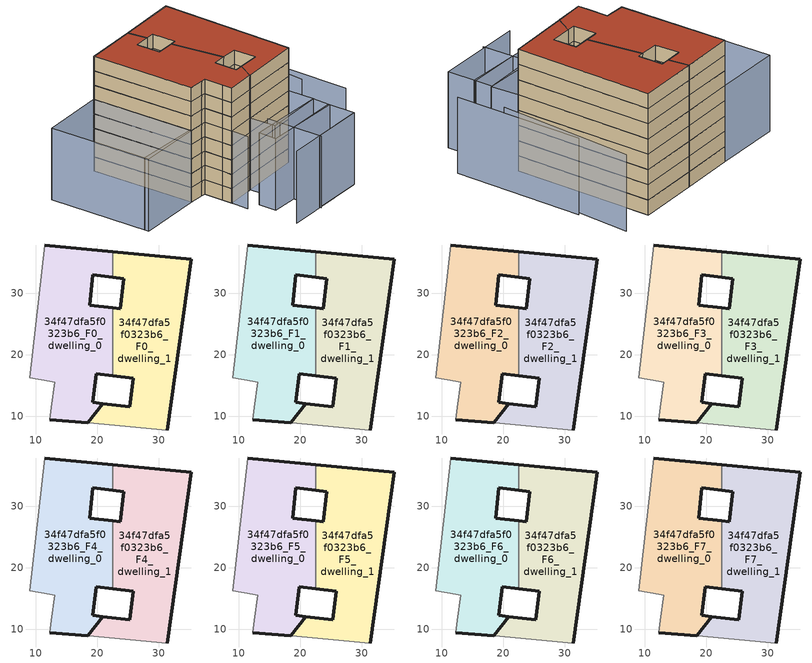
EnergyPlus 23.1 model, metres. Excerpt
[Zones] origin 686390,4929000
34f47dfa5f0323b6_F0_dwelling_0
 floor ground (EU_floor_Construction): 20.87,12.05 19.26,12.24 19.85,16.9 22.57,16.58 22.57,27.66 18.8,28.08 19.29,33 22.57,32.62 22.57,36.78 11.45,37.88 9.04,16.23 12.23,15.66 13.07,15.54 12.53,11.45 12.28,9.39 18.42,8.91 z0
 wall outside (EU_wall_Construction): 11.45,37.88 22.57,36.78 / 22.57,32.62 19.29,33 18.8,28.08 22.57,27.66 / 22.57,16.58 19.85,16.9 19.26,12.24 20.87,12.05 18.42,8.91 12.28,9.39 z0:3
 wall adiabatic (EU_wall_Construction): 12.28,9.39 12.53,11.45 13.07,15.54 12.23,15.66 9.04,16.23 11.45,37.88 z0:3
 wall to 34f47dfa5f0323b6_F0_dwelling_1 (EU_wall_Construction): 22.57,36.78 22.57,32.62 / 22.57,27.66 22.57,16.58 z0:3
34f47dfa5f0323b6_F0_dwelling_1
 floor ground (EU_floor_Construction): 31.42,7.73 35.29,35.53 22.57,36.78 22.57,32.62 24.35,32.41 23.78,27.53 22.57,27.66 22.57,16.58 25.85,16.2 25.31,11.51 20.87,12.05 18.42,8.91 18.54,8.9 z0
 wall outside (EU_wall_Construction): 22.57,27.66 23.78,27.53 24.35,32.41 22.57,32.62 / 22.57,36.78 35.29,35.53 31.42,7.73 / 18.42,8.91 20.87,12.05 25.31,11.51 25.85,16.2 22.57,16.58 z0:3
 wall adiabatic (EU_wall_Construction): 31.42,7.73 18.54,8.9 18.42,8.91 z0:3
34f47dfa5f0323b6_F1_dwelling_0
 floor to 34f47dfa5f0323b6_F0_dwelling_0 (EU_floor_Construction): 20.87,12.05 19.26,12.24 19.85,16.9 22.57,16.58 22.57,27.66 18.8,28.08 19.29,33 22.57,32.62 22.57,36.78 11.45,37.88 9.04,16.23 12.23,15.66 13.07,15.54 12.53,11.45 12.28,9.39 18.42,8.91 z3
 wall outside (EU_wall_Construction): 11.45,37.88 22.57,36.78 / 22.57,32.62 19.29,33 18.8,28.08 22.57,27.66 / 22.57,16.58 19.85,16.9 19.26,12.24 20.87,12.05 18.42,8.91 12.28,9.39 z3:6
 wall adiabatic (EU_wall_Construction): 12.28,9.39 12.53,11.45 13.07,15.54 12.23,15.66 9.04,16.23 11.45,37.88 z3:6
 wall to 34f47dfa5f0323b6_F1_dwelling_1 (EU_wall_Construction): 22.57,36.78 22.57,32.62 / 22.57,27.66 22.57,16.58 z3:6
34f47dfa5f0323b6_F1_dwelling_1
 floor to 34f47dfa5f0323b6_F0_dwelling_1 (EU_floor_Construction): 31.42,7.73 35.29,35.53 22.57,36.78 22.57,32.62 24.35,32.41 23.78,27.53 22.57,27.66 22.57,16.58 25.85,16.2 25.31,11.51 20.87,12.05 18.42,8.91 18.54,8.9 z3
 wall outside (EU_wall_Construction): 22.57,27.66 23.78,27.53 24.35,32.41 22.57,32.62 / 22.57,36.78 35.29,35.53 31.42,7.73 / 18.42,8.91 20.87,12.05 25.31,11.51 25.85,16.2 22.57,16.58 z3:6
 wall adiabatic (EU_wall_Construction): 31.42,7.73 18.54,8.9 18.42,8.91 z3:6
34f47dfa5f0323b6_F2_dwelling_0
 floor to 34f47dfa5f0323b6_F1_dwelling_0 (EU_floor_Construction): 20.87,12.05 19.26,12.24 19.85,16.9 22.57,16.58 22.57,27.66 18.8,28.08 19.29,33 22.57,32.62 22.57,36.78 11.45,37.88 9.04,16.23 12.23,15.66 13.07,15.54 12.53,11.45 12.28,9.39 18.42,8.91 z6
 wall outside (EU_wall_Construction): 11.45,37.88 22.57,36.78 / 22.57,32.62 19.29,33 18.8,28.08 22.57,27.66 / 22.57,16.58 19.85,16.9 19.26,12.24 20.87,12.05 18.42,8.91 12.28,9.39 z6:9
 wall adiabatic (EU_wall_Construction): 12.28,9.39 12.53,11.45 13.07,15.54 12.23,15.66 9.04,16.23 11.45,37.88 z6:9
 wall to 34f47dfa5f0323b6_F2_dwelling_1 (EU_wall_Construction): 22.57,36.78 22.57,32.62 / 22.57,27.66 22.57,16.58 z6:9
34f47dfa5f0323b6_F2_dwelling_1
 floor to 34f47dfa5f0323b6_F1_dwelling_1 (EU_floor_Construction): 31.42,7.73 35.29,35.53 22.57,36.78 22.57,32.62 24.35,32.41 23.78,27.53 22.57,27.66 22.57,16.58 25.85,16.2 25.31,11.51 20.87,12.05 18.42,8.91 18.54,8.9 z6
 wall outside (EU_wall_Construction): 22.57,27.66 23.78,27.53 24.35,32.41 22.57,32.62 / 22.57,36.78 35.29,35.53 31.42,7.73 / 18.42,8.91 20.87,12.05 25.31,11.51 25.85,16.2 22.57,16.58 z6:9
 wall adiabatic (EU_wall_Construction): 31.42,7.73 18.54,8.9 18.42,8.91 z6:9
34f47dfa5f0323b6_F3_dwelling_0
 floor to 34f47dfa5f0323b6_F2_dwelling_0 (EU_floor_Construction): 20.87,12.05 19.26,12.24 19.85,16.9 22.57,16.58 22.57,27.66 18.8,28.08 19.29,33 22.57,32.62 22.57,36.78 11.45,37.88 9.04,16.23 12.23,15.66 13.07,15.54 12.53,11.45 12.28,9.39 18.42,8.91 z9
 wall outside (EU_wall_Construction): 11.45,37.88 22.57,36.78 / 22.57,32.62 19.29,33 18.8,28.08 22.57,27.66 / 22.57,16.58 19.85,16.9 19.26,12.24 20.87,12.05 18.42,8.91 12.28,9.39 z9:12
 wall adiabatic (EU_wall_Construction): 12.28,9.39 12.53,11.45 13.07,15.54 12.23,15.66 9.04,16.23 11.45,37.88 z9:12
 wall to 34f47dfa5f0323b6_F3_dwelling_1 (EU_wall_Construction): 22.57,36.78 22.57,32.62 / 22.57,27.66 22.57,16.58 z9:12
34f47dfa5f0323b6_F3_dwelling_1
 floor to 34f47dfa5f0323b6_F2_dwelling_1 (EU_floor_Construction): 31.42,7.73 35.29,35.53 22.57,36.78 22.57,32.62 24.35,32.41 23.78,27.53 22.57,27.66 22.57,16.58 25.85,16.2 25.31,11.51 20.87,12.05 18.42,8.91 18.54,8.9 z9
 wall outside (EU_wall_Construction): 22.57,27.66 23.78,27.53 24.35,32.41 22.57,32.62 / 22.57,36.78 35.29,35.53 31.42,7.73 / 18.42,8.91 20.87,12.05 25.31,11.51 25.85,16.2 22.57,16.58 z9:12
 wall adiabatic (EU_wall_Construction): 31.42,7.73 18.54,8.9 18.42,8.91 z9:12
34f47dfa5f0323b6_F4_dwelling_0
 floor to 34f47dfa5f0323b6_F3_dwelling_0 (EU_floor_Construction): 20.87,12.05 19.26,12.24 19.85,16.9 22.57,16.58 22.57,27.66 18.8,28.08 19.29,33 22.57,32.62 22.57,36.78 11.45,37.88 9.04,16.23 12.23,15.66 13.07,15.54 12.53,11.45 12.28,9.39 18.42,8.91 z12
 wall outside (EU_wall_Construction): 11.45,37.88 22.57,36.78 / 22.57,32.62 19.29,33 18.8,28.08 22.57,27.66 / 22.57,16.58 19.85,16.9 19.26,12.24 20.87,12.05 18.42,8.91 12.28,9.39 z12:15
 wall adiabatic (EU_wall_Construction): 12.28,9.39 12.53,11.45 13.07,15.54 12.23,15.66 9.04,16.23 11.45,37.88 z12:15
 wall to 34f47dfa5f0323b6_F4_dwelling_1 (EU_wall_Construction): 22.57,36.78 22.57,32.62 / 22.57,27.66 22.57,16.58 z12:15
34f47dfa5f0323b6_F4_dwelling_1
 floor to 34f47dfa5f0323b6_F3_dwelling_1 (EU_floor_Construction): 31.42,7.73 35.29,35.53 22.57,36.78 22.57,32.62 24.35,32.41 23.78,27.53 22.57,27.66 22.57,16.58 25.85,16.2 25.31,11.51 20.87,12.05 18.42,8.91 18.54,8.9 z12
 wall outside (EU_wall_Construction): 22.57,27.66 23.78,27.53 24.35,32.41 22.57,32.62 / 22.57,36.78 35.29,35.53 31.42,7.73 / 18.42,8.91 20.87,12.05 25.31,11.51 25.85,16.2 22.57,16.58 z12:15
 wall adiabatic (EU_wall_Construction): 31.42,7.73 18.54,8.9 18.42,8.91 z12:15
34f47dfa5f0323b6_F5_dwelling_0
 floor to 34f47dfa5f0323b6_F4_dwelling_0 (EU_floor_Construction): 20.87,12.05 19.26,12.24 19.85,16.9 22.57,16.58 22.57,27.66 18.8,28.08 19.29,33 22.57,32.62 22.57,36.78 11.45,37.88 9.04,16.23 12.23,15.66 13.07,15.54 12.53,11.45 12.28,9.39 18.42,8.91 z15
 wall outside (EU_wall_Construction): 11.45,37.88 22.57,36.78 / 22.57,32.62 19.29,33 18.8,28.08 22.57,27.66 / 22.57,16.58 19.85,16.9 19.26,12.24 20.87,12.05 18.42,8.91 12.28,9.39 z15:18
 wall adiabatic (EU_wall_Construction): 12.28,9.39 12.53,11.45 13.07,15.54 12.23,15.66 9.04,16.23 11.45,37.88 z15:18
 wall to 34f47dfa5f0323b6_F5_dwelling_1 (EU_wall_Construction): 22.57,36.78 22.57,32.62 / 22.57,27.66 22.57,16.58 z15:18
34f47dfa5f0323b6_F5_dwelling_1
 floor to 34f47dfa5f0323b6_F4_dwelling_1 (EU_floor_Construction): 31.42,7.73 35.29,35.53 22.57,36.78 22.57,32.62 24.35,32.41 23.78,27.53 22.57,27.66 22.57,16.58 25.85,16.2 25.31,11.51 20.87,12.05 18.42,8.91 18.54,8.9 z15
 wall outside (EU_wall_Construction): 22.57,27.66 23.78,27.53 24.35,32.41 22.57,32.62 / 22.57,36.78 35.29,35.53 31.42,7.73 / 18.42,8.91 20.87,12.05 25.31,11.51 25.85,16.2 22.57,16.58 z15:18
 wall adiabatic (EU_wall_Construction): 31.42,7.73 18.54,8.9 18.42,8.91 z15:18
34f47dfa5f0323b6_F6_dwelling_0
 floor to 34f47dfa5f0323b6_F5_dwelling_0 (EU_floor_Construction): 20.87,12.05 19.26,12.24 19.85,16.9 22.57,16.58 22.57,27.66 18.8,28.08 19.29,33 22.57,32.62 22.57,36.78 11.45,37.88 9.04,16.23 12.23,15.66 13.07,15.54 12.53,11.45 12.28,9.39 18.42,8.91 z18
 wall outside (EU_wall_Construction): 11.45,37.88 22.57,36.78 / 22.57,32.62 19.29,33 18.8,28.08 22.57,27.66 / 22.57,16.58 19.85,16.9 19.26,12.24 20.87,12.05 18.42,8.91 12.28,9.39 z18:21
 wall adiabatic (EU_wall_Construction): 12.28,9.39 12.53,11.45 13.07,15.54 12.23,15.66 9.04,16.23 11.45,37.88 z18:21
 wall to 34f47dfa5f0323b6_F6_dwelling_1 (EU_wall_Construction): 22.57,36.78 22.57,32.62 / 22.57,27.66 22.57,16.58 z18:21
34f47dfa5f0323b6_F6_dwelling_1
 floor to 34f47dfa5f0323b6_F5_dwelling_1 (EU_floor_Construction): 31.42,7.73 35.29,35.53 22.57,36.78 22.57,32.62 24.35,32.41 23.78,27.53 22.57,27.66 22.57,16.58 25.85,16.2 25.31,11.51 20.87,12.05 18.42,8.91 18.54,8.9 z18
 wall outside (EU_wall_Construction): 22.57,27.66 23.78,27.53 24.35,32.41 22.57,32.62 / 22.57,36.78 35.29,35.53 31.42,7.73 / 18.42,8.91 20.87,12.05 25.31,11.51 25.85,16.2 22.57,16.58 z18:21
 wall adiabatic (EU_wall_Construction): 31.42,7.73 18.54,8.9 18.42,8.91 z18:21
34f47dfa5f0323b6_F7_dwelling_0
 floor to 34f47dfa5f0323b6_F6_dwelling_0 (EU_floor_Construction): 20.87,12.05 19.26,12.24 19.85,16.9 22.57,16.58 22.57,27.66 18.8,28.08 19.29,33 22.57,32.62 22.57,36.78 11.45,37.88 9.04,16.23 12.23,15.66 13.07,15.54 12.53,11.45 12.28,9.39 18.42,8.91 z21
 wall outside (EU_wall_Construction): 11.45,37.88 22.57,36.78 / 22.57,32.62 19.29,33 18.8,28.08 22.57,27.66 / 22.57,16.58 19.85,16.9 19.26,12.24 20.87,12.05 18.42,8.91 12.28,9.39 z21:24
 wall adiabatic (EU_wall_Construction): 12.28,9.39 12.53,11.45 13.07,15.54 12.23,15.66 9.04,16.23 11.45,37.88 z21:24
 wall to 34f47dfa5f0323b6_F7_dwelling_1 (EU_wall_Construction): 22.57,36.78 22.57,32.62 / 22.57,27.66 22.57,16.58 z21:24
 roof outside (EU_roof_Construction): 22.57,36.78 22.57,32.62 19.29,33 18.8,28.08 22.57,27.66 22.57,16.58 19.85,16.9 19.26,12.24 20.87,12.05 18.42,8.91 12.28,9.39 12.53,11.45 13.07,15.54 12.23,15.66 9.04,16.23 11.45,37.88 z24
34f47dfa5f0323b6_F7_dwelling_1
 floor to 34f47dfa5f0323b6_F6_dwelling_1 (EU_floor_Construction): 31.42,7.73 35.29,35.53 22.57,36.78 22.57,32.62 24.35,32.41 23.78,27.53 22.57,27.66 22.57,16.58 25.85,16.2 25.31,11.51 20.87,12.05 18.42,8.91 18.54,8.9 z21
 wall outside (EU_wall_Construction): 22.57,27.66 23.78,27.53 24.35,32.41 22.57,32.62 / 22.57,36.78 35.29,35.53 31.42,7.73 / 18.42,8.91 20.87,12.05 25.31,11.51 25.85,16.2 22.57,16.58 z21:24
 wall adiabatic (EU_wall_Construction): 31.42,7.73 18.54,8.9 18.42,8.91 z21:24
 roof outside (EU_roof_Construction): 35.29,35.53 31.42,7.73 18.54,8.9 18.42,8.91 20.87,12.05 25.31,11.51 25.85,16.2 22.57,16.58 22.57,27.66 23.78,27.53 24.35,32.41 22.57,32.62 22.57,36.78 z24
shading: 10.99,-4.86 29.37,-7 / 19.78,5.85 18.45,-6.03 / 37.19,-1.12 40.74,24.75 / -4.57,18.67 13.45,15.69 / 13.45,15.69 11.81,5.78 / 36.54,7.75 42.24,34.9 / 18.44,-5.73 19.14,0.09 / 19.14,0.09 30.19,-1.24 / 30.19,-1.24 29.49,-7.06 / 29.49,-7.06 18.44,-5.73 / 14.17,4.64 30.7,2.21 / 30.7,2.21 30.15,-1.56 / 30.15,-1.56 13.61,0.87 / 13.61,0.87 14.17,4.64 / 18.54,8.9 31.42,7.73 / 31.42,7.73 30.92,2.2 / 30.92,2.2 18.04,3.37 / 18.04,3.37 18.54,8.9 / 11.45,37.88 9.04,16.23 / 9.04,16.23 -4.67,17.76 / -4.67,17.76 -2.26,39.41 / -2.26,39.41 11.45,37.88 z0:15
[Building]
EU S2 Campaign: North Axis=0; Terrain=City; Solar Distribution=FullExterior
[Site:Location]
Bologna: Latitude=44.5; Longitude=11.25; Time Zone=1; Elevation=37
[SizingPeriod:WeatherFileDays]
AnnualSizingPeriod: Begin Month=1; Begin Day of Month=1; End Month=12; End Day of Month=31; Day of Week for Start Day=Monday; Use Weather File Daylight Saving Period=No; Use Weather File Rain and Snow Indicators=No
[MATERIAL]
EU_InternalMass_Material: Roughness=MediumRough; Thickness=0.1; Conductivity=1; Density=1800; Specific Heat=900; Thermal Absorptance=0.9; Solar Absorptance=0.7; Visible Absorptance=0.7
[MATERIAL:NOMASS] Roughness=MediumRough; Thermal Absorptance=0.9; Solar Absorptance=0.7; Visible Absorptance=0.7
Name | Thermal Resistance
EU_wall_NoMass | 0.905828
EU_roof_NoMass | 0.37593
EU_floor_NoMass | 0.67114
[CONSTRUCTION]
EU_wall_Construction: EU_wall_NoMass
EU_roof_Construction: EU_roof_NoMass
EU_floor_Construction: EU_floor_NoMass
EU_InternalMass_Construction: EU_InternalMass_Material
[ZONE] Type=1; Multiplier=1; Ceiling Height=autocalculate; Floor Area=autocalculate; Part of Total Floor Area=Yes
Name | Volume
34f47dfa5f0323b6_F0_dwelling_0; 34f47dfa5f0323b6_F1_dwelling_0; 34f47dfa5f0323b6_F2_dwelling_0; 34f47dfa5f0323b6_F3_dwelling_0; 34f47dfa5f0323b6_F4_dwelling_0; 34f47dfa5f0323b6_F5_dwelling_0; 34f47dfa5f0323b6_F6_dwelling_0; 34f47dfa5f0323b6_F7_dwelling_0 | 876.94
34f47dfa5f0323b6_F0_dwelling_1 | 876.925
34f47dfa5f0323b6_F1_dwelling_1; 34f47dfa5f0323b6_F2_dwelling_1; 34f47dfa5f0323b6_F3_dwelling_1; 34f47dfa5f0323b6_F4_dwelling_1; 34f47dfa5f0323b6_F5_dwelling_1; 34f47dfa5f0323b6_F6_dwelling_1; 34f47dfa5f0323b6_F7_dwelling_1 | 876.927
[INTERNALMASS] Construction=EU_InternalMass_Construction
Name | Zone or ZoneList | Surface Area
34f47dfa5f0323b6_F0_dwelling_0_EU_InternalMass | 34f47dfa5f0323b6_F0_dwelling_0 | 292.313
34f47dfa5f0323b6_F0_dwelling_1_EU_InternalMass | 34f47dfa5f0323b6_F0_dwelling_1 | 292.309
34f47dfa5f0323b6_F1_dwelling_0_EU_InternalMass | 34f47dfa5f0323b6_F1_dwelling_0 | 292.313
34f47dfa5f0323b6_F1_dwelling_1_EU_InternalMass | 34f47dfa5f0323b6_F1_dwelling_1 | 292.309
34f47dfa5f0323b6_F2_dwelling_0_EU_InternalMass | 34f47dfa5f0323b6_F2_dwelling_0 | 292.313
34f47dfa5f0323b6_F2_dwelling_1_EU_InternalMass | 34f47dfa5f0323b6_F2_dwelling_1 | 292.309
34f47dfa5f0323b6_F3_dwelling_0_EU_InternalMass | 34f47dfa5f0323b6_F3_dwelling_0 | 292.313
34f47dfa5f0323b6_F3_dwelling_1_EU_InternalMass | 34f47dfa5f0323b6_F3_dwelling_1 | 292.309
34f47dfa5f0323b6_F4_dwelling_0_EU_InternalMass | 34f47dfa5f0323b6_F4_dwelling_0 | 292.313
34f47dfa5f0323b6_F4_dwelling_1_EU_InternalMass | 34f47dfa5f0323b6_F4_dwelling_1 | 292.309
34f47dfa5f0323b6_F5_dwelling_0_EU_InternalMass | 34f47dfa5f0323b6_F5_dwelling_0 | 292.313
34f47dfa5f0323b6_F5_dwelling_1_EU_InternalMass | 34f47dfa5f0323b6_F5_dwelling_1 | 292.309
34f47dfa5f0323b6_F6_dwelling_0_EU_InternalMass | 34f47dfa5f0323b6_F6_dwelling_0 | 292.313
34f47dfa5f0323b6_F6_dwelling_1_EU_InternalMass | 34f47dfa5f0323b6_F6_dwelling_1 | 292.309
34f47dfa5f0323b6_F7_dwelling_0_EU_InternalMass | 34f47dfa5f0323b6_F7_dwelling_0 | 292.313
34f47dfa5f0323b6_F7_dwelling_1_EU_InternalMass | 34f47dfa5f0323b6_F7_dwelling_1 | 292.309
[OTHEREQUIPMENT] Fuel Type=Electricity; Design Level Calculation Method=Watts/Area; Power per Zone Floor Area=1; Fraction Latent=0; Fraction Radiant=0; Fraction Lost=0; Carbon Dioxide Generation Rate=0; EndUse Subcategory=EU_Step8_InternalGains
Name | Zone or ZoneList or Space or SpaceList | Schedule
EU_Step8_InternalGain_34f47dfa5f0323b6_F0_dwelling_0_f000 | 34f47dfa5f0323b6_F0_dwelling_0 | EU_Step8_GainSchedule_34f47dfa5f0323b6_F0_dwelling_0_f000
EU_Step8_InternalGain_34f47dfa5f0323b6_F0_dwelling_1_f000 | 34f47dfa5f0323b6_F0_dwelling_1 | EU_Step8_GainSchedule_34f47dfa5f0323b6_F0_dwelling_1_f000
EU_Step8_InternalGain_34f47dfa5f0323b6_F1_dwelling_0_f000 | 34f47dfa5f0323b6_F1_dwelling_0 | EU_Step8_GainSchedule_34f47dfa5f0323b6_F1_dwelling_0_f000
EU_Step8_InternalGain_34f47dfa5f0323b6_F1_dwelling_1_f000 | 34f47dfa5f0323b6_F1_dwelling_1 | EU_Step8_GainSchedule_34f47dfa5f0323b6_F1_dwelling_1_f000
EU_Step8_InternalGain_34f47dfa5f0323b6_F2_dwelling_0_f000 | 34f47dfa5f0323b6_F2_dwelling_0 | EU_Step8_GainSchedule_34f47dfa5f0323b6_F2_dwelling_0_f000
EU_Step8_InternalGain_34f47dfa5f0323b6_F2_dwelling_1_f000 | 34f47dfa5f0323b6_F2_dwelling_1 | EU_Step8_GainSchedule_34f47dfa5f0323b6_F2_dwelling_1_f000
EU_Step8_InternalGain_34f47dfa5f0323b6_F3_dwelling_0_f000 | 34f47dfa5f0323b6_F3_dwelling_0 | EU_Step8_GainSchedule_34f47dfa5f0323b6_F3_dwelling_0_f000
EU_Step8_InternalGain_34f47dfa5f0323b6_F3_dwelling_1_f000 | 34f47dfa5f0323b6_F3_dwelling_1 | EU_Step8_GainSchedule_34f47dfa5f0323b6_F3_dwelling_1_f000
EU_Step8_InternalGain_34f47dfa5f0323b6_F4_dwelling_0_f000 | 34f47dfa5f0323b6_F4_dwelling_0 | EU_Step8_GainSchedule_34f47dfa5f0323b6_F4_dwelling_0_f000
EU_Step8_InternalGain_34f47dfa5f0323b6_F4_dwelling_1_f000 | 34f47dfa5f0323b6_F4_dwelling_1 | EU_Step8_GainSchedule_34f47dfa5f0323b6_F4_dwelling_1_f000
EU_Step8_InternalGain_34f47dfa5f0323b6_F5_dwelling_0_f000 | 34f47dfa5f0323b6_F5_dwelling_0 | EU_Step8_GainSchedule_34f47dfa5f0323b6_F5_dwelling_0_f000
EU_Step8_InternalGain_34f47dfa5f0323b6_F5_dwelling_1_f000 | 34f47dfa5f0323b6_F5_dwelling_1 | EU_Step8_GainSchedule_34f47dfa5f0323b6_F5_dwelling_1_f000
EU_Step8_InternalGain_34f47dfa5f0323b6_F6_dwelling_0_f000 | 34f47dfa5f0323b6_F6_dwelling_0 | EU_Step8_GainSchedule_34f47dfa5f0323b6_F6_dwelling_0_f000
EU_Step8_InternalGain_34f47dfa5f0323b6_F6_dwelling_1_f000 | 34f47dfa5f0323b6_F6_dwelling_1 | EU_Step8_GainSchedule_34f47dfa5f0323b6_F6_dwelling_1_f000
EU_Step8_InternalGain_34f47dfa5f0323b6_F7_dwelling_0_f000 | 34f47dfa5f0323b6_F7_dwelling_0 | EU_Step8_GainSchedule_34f47dfa5f0323b6_F7_dwelling_0_f000
EU_Step8_InternalGain_34f47dfa5f0323b6_F7_dwelling_1_f000 | 34f47dfa5f0323b6_F7_dwelling_1 | EU_Step8_GainSchedule_34f47dfa5f0323b6_F7_dwelling_1_f000
[ZONEVENTILATION:DESIGNFLOWRATE] Schedule=EU_AlwaysOn; Design Flow Rate Calculation Method=AirChanges/Hour; Air Changes per Hour=0.73129; Ventilation Type=Natural; Fan Pressure Rise=0; Fan Total Efficiency=1; Constant Term Coefficient=1; Temperature Term Coefficient=0; Velocity Term Coefficient=0; Velocity Squared Term Coefficient=0; Minimum Indoor Temperature=-100; Maximum Indoor Temperature=100; Delta Temperature=-100; Minimum Outdoor Temperature=-100; Maximum Outdoor Temperature=100; Maximum Wind Speed=40
Name | Zone or ZoneList or Space or SpaceList
EU_ConstantAir_34f47dfa5f0323b6_F0_dwelling_0 | 34f47dfa5f0323b6_F0_dwelling_0
EU_ConstantAir_34f47dfa5f0323b6_F0_dwelling_1 | 34f47dfa5f0323b6_F0_dwelling_1
EU_ConstantAir_34f47dfa5f0323b6_F1_dwelling_0 | 34f47dfa5f0323b6_F1_dwelling_0
EU_ConstantAir_34f47dfa5f0323b6_F1_dwelling_1 | 34f47dfa5f0323b6_F1_dwelling_1
EU_ConstantAir_34f47dfa5f0323b6_F2_dwelling_0 | 34f47dfa5f0323b6_F2_dwelling_0
EU_ConstantAir_34f47dfa5f0323b6_F2_dwelling_1 | 34f47dfa5f0323b6_F2_dwelling_1
EU_ConstantAir_34f47dfa5f0323b6_F3_dwelling_0 | 34f47dfa5f0323b6_F3_dwelling_0
EU_ConstantAir_34f47dfa5f0323b6_F3_dwelling_1 | 34f47dfa5f0323b6_F3_dwelling_1
EU_ConstantAir_34f47dfa5f0323b6_F4_dwelling_0 | 34f47dfa5f0323b6_F4_dwelling_0
EU_ConstantAir_34f47dfa5f0323b6_F4_dwelling_1 | 34f47dfa5f0323b6_F4_dwelling_1
EU_ConstantAir_34f47dfa5f0323b6_F5_dwelling_0 | 34f47dfa5f0323b6_F5_dwelling_0
EU_ConstantAir_34f47dfa5f0323b6_F5_dwelling_1 | 34f47dfa5f0323b6_F5_dwelling_1
EU_ConstantAir_34f47dfa5f0323b6_F6_dwelling_0 | 34f47dfa5f0323b6_F6_dwelling_0
EU_ConstantAir_34f47dfa5f0323b6_F6_dwelling_1 | 34f47dfa5f0323b6_F6_dwelling_1
EU_ConstantAir_34f47dfa5f0323b6_F7_dwelling_0 | 34f47dfa5f0323b6_F7_dwelling_0
EU_ConstantAir_34f47dfa5f0323b6_F7_dwelling_1 | 34f47dfa5f0323b6_F7_dwelling_1
[HVACTEMPLATE:THERMOSTAT] Constant Heating Setpoint=20; Constant Cooling Setpoint=50
EU_HeatOnly_34f47dfa5f0323b6_F0_dwelling_0; EU_HeatOnly_34f47dfa5f0323b6_F0_dwelling_1; EU_HeatOnly_34f47dfa5f0323b6_F1_dwelling_0; EU_HeatOnly_34f47dfa5f0323b6_F1_dwelling_1; EU_HeatOnly_34f47dfa5f0323b6_F2_dwelling_0; EU_HeatOnly_34f47dfa5f0323b6_F2_dwelling_1; EU_HeatOnly_34f47dfa5f0323b6_F3_dwelling_0; EU_HeatOnly_34f47dfa5f0323b6_F3_dwelling_1; EU_HeatOnly_34f47dfa5f0323b6_F4_dwelling_0; EU_HeatOnly_34f47dfa5f0323b6_F4_dwelling_1; EU_HeatOnly_34f47dfa5f0323b6_F5_dwelling_0; EU_HeatOnly_34f47dfa5f0323b6_F5_dwelling_1; EU_HeatOnly_34f47dfa5f0323b6_F6_dwelling_0; EU_HeatOnly_34f47dfa5f0323b6_F6_dwelling_1; EU_HeatOnly_34f47dfa5f0323b6_F7_dwelling_0; EU_HeatOnly_34f47dfa5f0323b6_F7_dwelling_1
[HVACTEMPLATE:ZONE:IDEALLOADSAIRSYSTEM] System Availability Schedule=EU_AlwaysOn; Maximum Heating Supply Air Temperature=50; Minimum Cooling Supply Air Temperature=13; Maximum Heating Supply Air Humidity Ratio=0.0156; Minimum Cooling Supply Air Humidity Ratio=0.0077; Heating Limit=NoLimit; Cooling Limit=NoLimit; Heating Availability Schedule=EU_AlwaysOn; Cooling Availability Schedule=EU_CoolingOff; Dehumidification Control Type=ConstantSensibleHeatRatio; Cooling Sensible Heat Ratio=0.7; Dehumidification Setpoint=60; Humidification Control Type=None; Humidification Setpoint=30; Outdoor Air Method=None; Outdoor Air Flow Rate per Person=0.00944; Outdoor Air Flow Rate per Zone Floor Area=0; Outdoor Air Flow Rate per Zone=0; Demand Controlled Ventilation Type=None; Outdoor Air Economizer Type=NoEconomizer; Heat Recovery Type=None; Sensible Heat Recovery Effectiveness=0.7; Latent Heat Recovery Effectiveness=0.65
Name | Template Thermostat
34f47dfa5f0323b6_F0_dwelling_0 | EU_HeatOnly_34f47dfa5f0323b6_F0_dwelling_0
34f47dfa5f0323b6_F0_dwelling_1 | EU_HeatOnly_34f47dfa5f0323b6_F0_dwelling_1
34f47dfa5f0323b6_F1_dwelling_0 | EU_HeatOnly_34f47dfa5f0323b6_F1_dwelling_0
34f47dfa5f0323b6_F1_dwelling_1 | EU_HeatOnly_34f47dfa5f0323b6_F1_dwelling_1
34f47dfa5f0323b6_F2_dwelling_0 | EU_HeatOnly_34f47dfa5f0323b6_F2_dwelling_0
34f47dfa5f0323b6_F2_dwelling_1 | EU_HeatOnly_34f47dfa5f0323b6_F2_dwelling_1
34f47dfa5f0323b6_F3_dwelling_0 | EU_HeatOnly_34f47dfa5f0323b6_F3_dwelling_0
34f47dfa5f0323b6_F3_dwelling_1 | EU_HeatOnly_34f47dfa5f0323b6_F3_dwelling_1
34f47dfa5f0323b6_F4_dwelling_0 | EU_HeatOnly_34f47dfa5f0323b6_F4_dwelling_0
34f47dfa5f0323b6_F4_dwelling_1 | EU_HeatOnly_34f47dfa5f0323b6_F4_dwelling_1
34f47dfa5f0323b6_F5_dwelling_0 | EU_HeatOnly_34f47dfa5f0323b6_F5_dwelling_0
34f47dfa5f0323b6_F5_dwelling_1 | EU_HeatOnly_34f47dfa5f0323b6_F5_dwelling_1
34f47dfa5f0323b6_F6_dwelling_0 | EU_HeatOnly_34f47dfa5f0323b6_F6_dwelling_0
34f47dfa5f0323b6_F6_dwelling_1 | EU_HeatOnly_34f47dfa5f0323b6_F6_dwelling_1
34f47dfa5f0323b6_F7_dwelling_0 | EU_HeatOnly_34f47dfa5f0323b6_F7_dwelling_0
34f47dfa5f0323b6_F7_dwelling_1 | EU_HeatOnly_34f47dfa5f0323b6_F7_dwelling_1
[SIZING:ZONE] Zone Cooling Design Supply Air Temperature Input Method=SupplyAirTemperature; Zone Cooling Design Supply Air Temperature=13; Zone Heating Design Supply Air Temperature Input Method=SupplyAirTemperature; Zone Heating Design Supply Air Temperature=50; Zone Cooling Design Supply Air Humidity Ratio=0.008; Zone Heating Design Supply Air Humidity Ratio=0.008; Cooling Design Air Flow Method=DesignDay; Cooling Design Air Flow Rate=0; Cooling Minimum Air Flow per Zone Floor Area=0.000762; Cooling Minimum Air Flow=0; Cooling Minimum Air Flow Fraction=0.2; Heating Design Air Flow Method=DesignDay; Heating Design Air Flow Rate=0; Heating Maximum Air Flow per Zone Floor Area=0.002032; Heating Maximum Air Flow=0.141576; Heating Maximum Air Flow Fraction=0.3; Account for Dedicated Outdoor Air System=No; Dedicated Outdoor Air System Control Strategy=NeutralSupplyAir; Dedicated Outdoor Air Low Setpoint Temperature for Design=autosize; Dedicated Outdoor Air High Setpoint Temperature for Design=autosize; Zone Load Sizing Method=Sensible Load Only No Latent Load; Zone Latent Cooling Design Supply Air Humidity Ratio Input Method=HumidityRatioDifference; Zone Cooling Design Supply Air Humidity Ratio Difference=0.005; Zone Latent Heating Design Supply Air Humidity Ratio Input Method=HumidityRatioDifference; Zone Humidification Design Supply Air Humidity Ratio Difference=0.005
34f47dfa5f0323b6_F0_dwelling_0; 34f47dfa5f0323b6_F0_dwelling_1; 34f47dfa5f0323b6_F1_dwelling_0; 34f47dfa5f0323b6_F1_dwelling_1; 34f47dfa5f0323b6_F2_dwelling_0; 34f47dfa5f0323b6_F2_dwelling_1; 34f47dfa5f0323b6_F3_dwelling_0; 34f47dfa5f0323b6_F3_dwelling_1; 34f47dfa5f0323b6_F4_dwelling_0; 34f47dfa5f0323b6_F4_dwelling_1; 34f47dfa5f0323b6_F5_dwelling_0; 34f47dfa5f0323b6_F5_dwelling_1; 34f47dfa5f0323b6_F6_dwelling_0; 34f47dfa5f0323b6_F6_dwelling_1; 34f47dfa5f0323b6_F7_dwelling_0; 34f47dfa5f0323b6_F7_dwelling_1
[SCHEDULE:CONSTANT]
Name | Hourly Value
EU_AlwaysOn | 1
EU_CoolingOff | 0
[SCHEDULE:FILE] Column Number=1; Rows to Skip at Top=0; Number of Hours of Data=8760; Column Separator=Comma; Interpolate to Timestep=No; Minutes per Item=60; Adjust Schedule for Daylight Savings=Yes
Name | File
EU_Step8_GainSchedule_34f47dfa5f0323b6_F0_dwelling_0_f000 | ../../schedules/34f47dfa5f0323b6/34f47dfa5f0323b6_F0_dwelling_0_f000_gain.csv
EU_Step8_GainSchedule_34f47dfa5f0323b6_F0_dwelling_1_f000 | ../../schedules/34f47dfa5f0323b6/34f47dfa5f0323b6_F0_dwelling_1_f000_gain.csv
EU_Step8_GainSchedule_34f47dfa5f0323b6_F1_dwelling_0_f000 | ../../schedules/34f47dfa5f0323b6/34f47dfa5f0323b6_F1_dwelling_0_f000_gain.csv
EU_Step8_GainSchedule_34f47dfa5f0323b6_F1_dwelling_1_f000 | ../../schedules/34f47dfa5f0323b6/34f47dfa5f0323b6_F1_dwelling_1_f000_gain.csv
EU_Step8_GainSchedule_34f47dfa5f0323b6_F2_dwelling_0_f000 | ../../schedules/34f47dfa5f0323b6/34f47dfa5f0323b6_F2_dwelling_0_f000_gain.csv
EU_Step8_GainSchedule_34f47dfa5f0323b6_F2_dwelling_1_f000 | ../../schedules/34f47dfa5f0323b6/34f47dfa5f0323b6_F2_dwelling_1_f000_gain.csv
EU_Step8_GainSchedule_34f47dfa5f0323b6_F3_dwelling_0_f000 | ../../schedules/34f47dfa5f0323b6/34f47dfa5f0323b6_F3_dwelling_0_f000_gain.csv
EU_Step8_GainSchedule_34f47dfa5f0323b6_F3_dwelling_1_f000 | ../../schedules/34f47dfa5f0323b6/34f47dfa5f0323b6_F3_dwelling_1_f000_gain.csv
EU_Step8_GainSchedule_34f47dfa5f0323b6_F4_dwelling_0_f000 | ../../schedules/34f47dfa5f0323b6/34f47dfa5f0323b6_F4_dwelling_0_f000_gain.csv
EU_Step8_GainSchedule_34f47dfa5f0323b6_F4_dwelling_1_f000 | ../../schedules/34f47dfa5f0323b6/34f47dfa5f0323b6_F4_dwelling_1_f000_gain.csv
EU_Step8_GainSchedule_34f47dfa5f0323b6_F5_dwelling_0_f000 | ../../schedules/34f47dfa5f0323b6/34f47dfa5f0323b6_F5_dwelling_0_f000_gain.csv
EU_Step8_GainSchedule_34f47dfa5f0323b6_F5_dwelling_1_f000 | ../../schedules/34f47dfa5f0323b6/34f47dfa5f0323b6_F5_dwelling_1_f000_gain.csv
EU_Step8_GainSchedule_34f47dfa5f0323b6_F6_dwelling_0_f000 | ../../schedules/34f47dfa5f0323b6/34f47dfa5f0323b6_F6_dwelling_0_f000_gain.csv
EU_Step8_GainSchedule_34f47dfa5f0323b6_F6_dwelling_1_f000 | ../../schedules/34f47dfa5f0323b6/34f47dfa5f0323b6_F6_dwelling_1_f000_gain.csv
EU_Step8_GainSchedule_34f47dfa5f0323b6_F7_dwelling_0_f000 | ../../schedules/34f47dfa5f0323b6/34f47dfa5f0323b6_F7_dwelling_0_f000_gain.csv
EU_Step8_GainSchedule_34f47dfa5f0323b6_F7_dwelling_1_f000 | ../../schedules/34f47dfa5f0323b6/34f47dfa5f0323b6_F7_dwelling_1_f000_gain.csv
